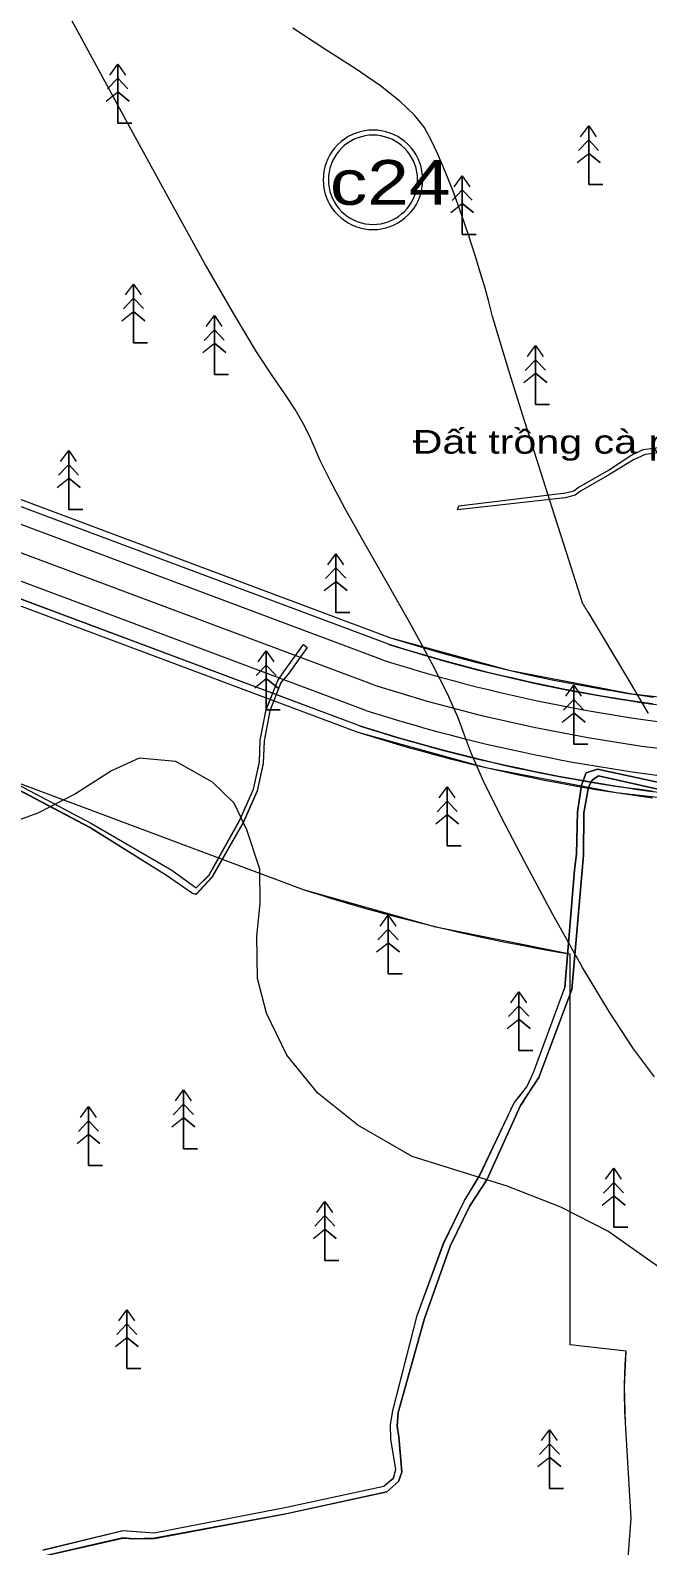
# Model space of a CAD drawing. Header units: metres. Extents: x 533049 to 537618, y 1849954 to 1852676.
# Drawn here: x 534411.7 to 534597.2, y 1850571.8 to 1851026.8 of the extents above; entities that cross this region are included whole.
import ezdxf

# ---------------------------------------------------------------- set-up
doc = ezdxf.new("R2010")
doc.units = ezdxf.units.M
doc.header["$LTSCALE"] = 2
for name, color, linetype, lineweight in [('11', 7, 'Continuous', 13), ('13', 7, 'Continuous', 13), ('31', 7, 'Continuous', 13), ('33', 7, 'Continuous', 13), ('54', 7, 'Continuous', 13), ('55', 7, 'Continuous', 13), ('57', 7, 'Continuous', 13), ('60', 7, 'Continuous', 13)]:
    doc.layers.add(name, color=color, linetype=linetype, lineweight=lineweight)

msp = doc.modelspace()

# ---------------------------------------------------------------- linework, layer by layer
at = {"layer": '11'}
for points in [[(534529.63, 1850981.88), (534529.57, 1850983.18), (534529.4, 1850984.48), (534529.12, 1850985.75), (534528.73, 1850986.99), (534528.23, 1850988.2), (534527.63, 1850989.35), (534526.93, 1850990.45), (534526.13, 1850991.49), (534525.25, 1850992.45), (534524.29, 1850993.33), (534523.26, 1850994.12), (534522.16, 1850994.83), (534521, 1850995.43), (534519.8, 1850995.93), (534518.55, 1850996.32), (534517.28, 1850996.6), (534515.99, 1850996.77), (534514.68, 1850996.83), (534513.38, 1850996.77), (534512.09, 1850996.6), (534510.81, 1850996.32), (534509.57, 1850995.93), (534508.37, 1850995.43), (534507.21, 1850994.83), (534506.11, 1850994.12), (534505.08, 1850993.33), (534504.11, 1850992.45), (534503.23, 1850991.49), (534502.44, 1850990.45), (534501.74, 1850989.35), (534501.14, 1850988.2), (534500.64, 1850986.99), (534500.24, 1850985.75), (534499.96, 1850984.48), (534499.79, 1850983.18), (534499.74, 1850981.88), (534499.79, 1850980.58), (534499.96, 1850979.28), (534500.24, 1850978.01), (534500.64, 1850976.77), (534501.14, 1850975.56), (534501.74, 1850974.41), (534502.44, 1850973.31), (534503.23, 1850972.27), (534504.11, 1850971.31), (534505.08, 1850970.43), (534506.11, 1850969.64), (534507.21, 1850968.93), (534508.37, 1850968.33), (534509.57, 1850967.83), (534510.81, 1850967.44), (534512.09, 1850967.16), (534513.38, 1850966.99), (534514.68, 1850966.93), (534515.99, 1850966.99), (534517.28, 1850967.16), (534518.55, 1850967.44), (534519.8, 1850967.83), (534521, 1850968.33), (534522.16, 1850968.93), (534523.26, 1850969.64), (534524.29, 1850970.43), (534525.25, 1850971.31), (534526.13, 1850972.27), (534526.93, 1850973.31), (534527.63, 1850974.41), (534528.23, 1850975.56), (534528.73, 1850976.77), (534529.12, 1850978.01), (534529.4, 1850979.28), (534529.57, 1850980.58)], [(534528.08, 1850981.88), (534528.03, 1850983.05), (534527.88, 1850984.21), (534527.63, 1850985.35), (534527.28, 1850986.46), (534526.83, 1850987.54), (534526.29, 1850988.58), (534525.66, 1850989.57), (534524.95, 1850990.49), (534524.16, 1850991.36), (534523.3, 1850992.15), (534522.37, 1850992.86), (534521.38, 1850993.49), (534520.35, 1850994.03), (534519.27, 1850994.47), (534518.15, 1850994.82), (534517.01, 1850995.08), (534515.85, 1850995.23), (534514.68, 1850995.28), (534513.52, 1850995.23), (534512.36, 1850995.08), (534511.22, 1850994.82), (534510.1, 1850994.47), (534509.02, 1850994.03), (534507.98, 1850993.49), (534507, 1850992.86), (534506.07, 1850992.15), (534505.21, 1850991.36), (534504.42, 1850990.49), (534503.71, 1850989.57), (534503.08, 1850988.58), (534502.54, 1850987.54), (534502.09, 1850986.46), (534501.74, 1850985.35), (534501.49, 1850984.21), (534501.33, 1850983.05), (534501.28, 1850981.88), (534501.33, 1850980.71), (534501.49, 1850979.55), (534501.74, 1850978.41), (534502.09, 1850977.3), (534502.54, 1850976.22), (534503.08, 1850975.18), (534503.71, 1850974.19), (534504.42, 1850973.27), (534505.21, 1850972.4), (534506.07, 1850971.61), (534507, 1850970.9), (534507.98, 1850970.27), (534509.02, 1850969.73), (534510.1, 1850969.29), (534511.22, 1850968.94), (534512.36, 1850968.68), (534513.52, 1850968.53), (534514.68, 1850968.48), (534515.85, 1850968.53), (534517.01, 1850968.68), (534518.15, 1850968.94), (534519.27, 1850969.29), (534520.35, 1850969.73), (534521.38, 1850970.27), (534522.37, 1850970.9), (534523.3, 1850971.61), (534524.16, 1850972.4), (534524.95, 1850973.27), (534525.66, 1850974.19), (534526.29, 1850975.18), (534526.83, 1850976.22), (534527.28, 1850977.3), (534527.63, 1850978.41), (534527.88, 1850979.55), (534528.03, 1850980.71)]]:
    msp.add_lwpolyline(points, close=True, dxfattribs=at)
at = {"layer": '13'}
msp.add_line((534515.15, 1850830.11), (534296.61, 1850911.82), dxfattribs=at)
msp.add_lwpolyline([(534515.15, 1850830.11), (534530.95, 1850825.37), (534546.91, 1850821.17), (534563, 1850817.5), (534579.21, 1850814.38), (534595.51, 1850811.8), (534611.88, 1850809.78)], dxfattribs=at)
at = {"layer": '31'}
for points in [[(534557.24, 1850834.13), (534553.49, 1850835.01), (534549.74, 1850835.92), (534546, 1850836.86), (534542.27, 1850837.83), (534538.54, 1850838.83), (534534.83, 1850839.86), (534531.12, 1850840.92), (534527.42, 1850842.02), (534523.73, 1850843.14), (534520.05, 1850844.29), (534320.93, 1850918.74)], [(534629.64, 1850823.25), (534592.6, 1850827.39), (534555.99, 1850834.42), (534520.05, 1850844.29), (534320.93, 1850918.74)], [(534598.96, 1850826.47), (534595.14, 1850827.01), (534591.32, 1850827.58), (534587.52, 1850828.19), (534583.71, 1850828.82), (534579.91, 1850829.49), (534576.12, 1850830.19), (534572.33, 1850830.91), (534568.55, 1850831.67), (534564.77, 1850832.46), (534561, 1850833.28), (534557.24, 1850834.13)]]:
    msp.add_lwpolyline(points, dxfattribs=at)
at = {"layer": '33'}
for points in [[(534627.35, 1850793.33), (534587.76, 1850797.78), (534548.64, 1850805.33), (534510.24, 1850815.93), (534305.73, 1850892.39), (534305.08, 1850892.6), (534304.41, 1850892.76), (534303.73, 1850892.86), (534303.04, 1850892.9), (534302.35, 1850892.88), (534301.67, 1850892.8), (534301, 1850892.66), (534300.34, 1850892.47), (534299.7, 1850892.21), (534299.08, 1850891.91), (534298.49, 1850891.55), (534297.94, 1850891.15), (534297.42, 1850890.69), (534296.94, 1850890.2), (534296.51, 1850889.66), (534296.12, 1850889.09), (534295.79, 1850888.49), (534291.97, 1850880.91), (534262.33, 1850837.19)], [(534598.65, 1850796.24), (534594.56, 1850796.79), (534590.48, 1850797.37), (534586.4, 1850797.99), (534582.33, 1850798.64), (534578.27, 1850799.32), (534574.21, 1850800.03), (534570.15, 1850800.78), (534566.11, 1850801.56), (534562.06, 1850802.38), (534558.03, 1850803.22), (534554, 1850804.1), (534549.98, 1850805.02), (534545.97, 1850805.96), (534541.97, 1850806.94), (534537.97, 1850807.95), (534533.98, 1850808.99), (534530, 1850810.07), (534526.03, 1850811.17), (534522.07, 1850812.31), (534518.12, 1850813.49), (534514.17, 1850814.69), (534510.24, 1850815.93), (534305.73, 1850892.39)], [(534590.79, 1850560.08), (534592.27, 1850580.03), (534590.56, 1850608.66), (534590.29, 1850619.41), (534590.74, 1850630.14), (534573.97, 1850632.08), (534573.97, 1850749.34), (534533.56, 1850757.52), (534493.85, 1850768.67), (534320.28, 1850833.57), (534305.97, 1850812.45), (534266.81, 1850728.42), (534263.08, 1850719.44), (534260.12, 1850710.18), (534257.94, 1850700.7), (534256.57, 1850691.07), (534256.02, 1850681.37), (534256.28, 1850671.64), (534257.36, 1850661.98), (534259.25, 1850652.44), (534263.7, 1850629.93), (534266.23, 1850607.13), (534266.8, 1850584.19), (534265.43, 1850561.28)], [(534590.79, 1850560.08), (534592.27, 1850580.03), (534590.56, 1850608.66), (534590.52, 1850609.4), (534590.48, 1850610.14), (534590.45, 1850610.88), (534590.41, 1850611.62), (534590.39, 1850612.37), (534590.36, 1850613.11), (534590.34, 1850613.85), (534590.32, 1850614.59), (534590.31, 1850615.33), (534590.3, 1850616.07), (534590.29, 1850616.81), (534590.28, 1850617.55), (534590.28, 1850618.29), (534590.29, 1850619.04), (534590.29, 1850619.78), (534590.3, 1850620.52), (534590.31, 1850621.26), (534590.33, 1850622), (534590.35, 1850622.74), (534590.37, 1850623.48), (534590.4, 1850624.22), (534590.43, 1850624.96), (534590.47, 1850625.7), (534590.5, 1850626.44), (534590.54, 1850627.18), (534590.59, 1850627.92), (534590.64, 1850628.66), (534590.69, 1850629.4), (534590.74, 1850630.14), (534573.97, 1850632.08), (534573.97, 1850749.34), (534571.17, 1850749.81), (534568.37, 1850750.29), (534565.56, 1850750.79), (534562.77, 1850751.3), (534559.97, 1850751.82), (534557.18, 1850752.36), (534554.39, 1850752.91), (534551.6, 1850753.48), (534548.81, 1850754.06), (534546.03, 1850754.66), (534543.25, 1850755.27), (534540.48, 1850755.9), (534537.71, 1850756.54), (534534.94, 1850757.19), (534532.17, 1850757.86), (534529.41, 1850758.54), (534526.65, 1850759.23), (534523.9, 1850759.94), (534521.15, 1850760.67), (534518.4, 1850761.4), (534515.66, 1850762.16), (534512.92, 1850762.92), (534510.18, 1850763.7), (534507.45, 1850764.49), (534504.72, 1850765.3), (534502, 1850766.12), (534499.28, 1850766.96), (534496.56, 1850767.81), (534493.85, 1850768.67), (534320.28, 1850833.57)]]:
    msp.add_lwpolyline(points, dxfattribs=at)
at = {"layer": '54'}
msp.add_line((534512.53, 1850822.54), (534304.93, 1850900.17), dxfattribs=at)
msp.add_lwpolyline([(534517.76, 1850837.67), (534314.2, 1850913.78)], dxfattribs=at)
for radius, start, end in [(483.15, 252.3804, 266.2206), (499.15, 252.3339, 266.1737)]:
    msp.add_arc((534664.01, 1851298.15), radius, start, end, dxfattribs=at)
at = {"layer": '55'}
msp.add_line((534510.9, 1850817.82), (534306.43, 1850894.26), dxfattribs=at)
msp.add_lwpolyline([(534519.39, 1850842.4), (534320.23, 1850916.86)], dxfattribs=at)
for centre, radius, start, end in [((534519.98, 1850934.14), 181.77, 125.9646, 152.3709), ((534664.01, 1851298.15), 478.15, 252.3955, 265.8605), ((534664.01, 1851298.15), 504.15, 252.3198, 265.8466)]:
    msp.add_arc(centre, radius, start, end, dxfattribs=at)
at = {"layer": '57'}
for p, q in [((534438.01, 1851016.59), (534438.01, 1850998.92)), ((534434.53, 1851005.53), (534438.01, 1851008.31)), ((534434.95, 1851009.15), (534438.01, 1851012.35)), ((534440.99, 1851009.22), (534438.01, 1851012.35)), ((534441.42, 1851005.53), (534438.01, 1851008.31)), ((534438.01, 1850998.92), (534442.22, 1850998.92)), ((534579.51, 1850998.09), (534579.51, 1850980.42)), ((534576.03, 1850987.03), (534579.51, 1850989.81)), ((534576.45, 1850990.65), (534579.51, 1850993.85)), ((534582.49, 1850990.72), (534579.51, 1850993.85)), ((534582.92, 1850987.03), (534579.51, 1850989.81)), ((534541.51, 1850983.09), (534541.51, 1850965.42)), ((534538.45, 1850975.65), (534541.51, 1850978.85)), ((534544.49, 1850975.72), (534541.51, 1850978.85)), ((534579.51, 1850980.42), (534583.72, 1850980.42)), ((534538.03, 1850972.03), (534541.51, 1850974.81)), ((534544.92, 1850972.03), (534541.51, 1850974.81)), ((534541.51, 1850965.42), (534545.72, 1850965.42)), ((534442.74, 1850950.59), (534442.74, 1850932.92)), ((534439.68, 1850943.15), (534442.74, 1850946.35)), ((534445.72, 1850943.21), (534442.74, 1850946.35)), ((534439.26, 1850939.52), (534442.74, 1850942.3)), ((534446.15, 1850939.53), (534442.74, 1850942.3)), ((534467.01, 1850941.09), (534467.01, 1850923.42)), ((534463.95, 1850933.65), (534467.01, 1850936.85)), ((534469.99, 1850933.72), (534467.01, 1850936.85)), ((534442.74, 1850932.92), (534446.95, 1850932.92)), ((534463.53, 1850930.03), (534467.01, 1850932.81)), ((534470.42, 1850930.03), (534467.01, 1850932.81)), ((534563.51, 1850932.09), (534563.51, 1850914.42)), ((534560.45, 1850924.65), (534563.51, 1850927.85)), ((534566.49, 1850924.72), (534563.51, 1850927.85)), ((534467.01, 1850923.42), (534471.22, 1850923.42)), ((534560.03, 1850921.03), (534563.51, 1850923.81)), ((534566.92, 1850921.03), (534563.51, 1850923.81)), ((534563.51, 1850914.42), (534567.72, 1850914.42)), ((534423.24, 1850900.59), (534423.24, 1850882.92)), ((534420.18, 1850893.15), (534423.24, 1850896.35)), ((534426.22, 1850893.21), (534423.24, 1850896.35)), ((534419.76, 1850889.52), (534423.24, 1850892.3)), ((534426.65, 1850889.53), (534423.24, 1850892.3)), ((534423.24, 1850882.92), (534427.45, 1850882.92)), ((534503.51, 1850869.59), (534503.51, 1850851.92)), ((534500.45, 1850862.15), (534503.51, 1850865.35)), ((534506.49, 1850862.22), (534503.51, 1850865.35)), ((534500.03, 1850858.53), (534503.51, 1850861.31)), ((534506.92, 1850858.53), (534503.51, 1850861.31)), ((534503.51, 1850851.92), (534507.72, 1850851.92)), ((534482.63, 1850840.44), (534482.63, 1850822.77)), ((534479.57, 1850833), (534482.63, 1850836.19)), ((534485.61, 1850833.06), (534482.63, 1850836.19)), ((534479.15, 1850829.37), (534482.63, 1850832.15)), ((534486.04, 1850829.38), (534482.63, 1850832.15)), ((534575.01, 1850830.09), (534575.01, 1850812.42)), ((534482.63, 1850822.77), (534486.84, 1850822.77)), ((534571.53, 1850819.03), (534575.01, 1850821.81)), ((534571.95, 1850822.65), (534575.01, 1850825.85)), ((534577.99, 1850822.72), (534575.01, 1850825.85)), ((534578.42, 1850819.03), (534575.01, 1850821.81)), ((534575.01, 1850812.42), (534579.22, 1850812.42)), ((534537.01, 1850799.59), (534537.01, 1850781.92)), ((534533.95, 1850792.15), (534537.01, 1850795.35)), ((534539.99, 1850792.22), (534537.01, 1850795.35)), ((534533.53, 1850788.53), (534537.01, 1850791.31)), ((534540.42, 1850788.53), (534537.01, 1850791.31)), ((534537.01, 1850781.92), (534541.22, 1850781.92)), ((534519.24, 1850761.09), (534519.24, 1850743.42)), ((534516.18, 1850753.65), (534519.24, 1850756.85)), ((534522.22, 1850753.71), (534519.24, 1850756.85)), ((534515.76, 1850750.02), (534519.24, 1850752.8)), ((534522.65, 1850750.03), (534519.24, 1850752.8)), ((534519.24, 1850743.42), (534523.45, 1850743.42)), ((534558.51, 1850738.09), (534558.51, 1850720.42)), ((534555.45, 1850730.65), (534558.51, 1850733.85)), ((534561.49, 1850730.72), (534558.51, 1850733.85)), ((534555.03, 1850727.03), (534558.51, 1850729.81)), ((534561.92, 1850727.03), (534558.51, 1850729.81)), ((534558.51, 1850720.42), (534562.72, 1850720.42)), ((534457.74, 1850708.59), (534457.74, 1850690.92)), ((534429.24, 1850703.59), (534429.24, 1850685.92)), ((534454.68, 1850701.15), (534457.74, 1850704.35)), ((534460.72, 1850701.21), (534457.74, 1850704.35)), ((534426.18, 1850696.15), (534429.24, 1850699.35)), ((534432.22, 1850696.21), (534429.24, 1850699.35)), ((534454.26, 1850697.52), (534457.74, 1850700.3)), ((534461.15, 1850697.53), (534457.74, 1850700.3)), ((534425.76, 1850692.52), (534429.24, 1850695.3)), ((534432.65, 1850692.53), (534429.24, 1850695.3)), ((534457.74, 1850690.92), (534461.95, 1850690.92)), ((534429.24, 1850685.92), (534433.45, 1850685.92)), ((534587.01, 1850685.09), (534587.01, 1850667.42)), ((534583.95, 1850677.65), (534587.01, 1850680.85)), ((534589.99, 1850677.72), (534587.01, 1850680.85)), ((534583.53, 1850674.03), (534587.01, 1850676.81)), ((534590.42, 1850674.03), (534587.01, 1850676.81)), ((534500.24, 1850675.09), (534500.24, 1850657.42)), ((534496.76, 1850664.02), (534500.24, 1850666.8)), ((534497.18, 1850667.65), (534500.24, 1850670.85)), ((534503.22, 1850667.71), (534500.24, 1850670.85)), ((534503.65, 1850664.03), (534500.24, 1850666.8)), ((534587.01, 1850667.42), (534591.22, 1850667.42)), ((534500.24, 1850657.42), (534504.45, 1850657.42)), ((534440.74, 1850642.59), (534440.74, 1850624.92)), ((534437.68, 1850635.15), (534440.74, 1850638.35)), ((534443.72, 1850635.21), (534440.74, 1850638.35)), ((534437.26, 1850631.52), (534440.74, 1850634.3)), ((534444.15, 1850631.53), (534440.74, 1850634.3)), ((534440.74, 1850624.92), (534444.95, 1850624.92)), ((534567.74, 1850606.59), (534567.74, 1850588.92)), ((534564.68, 1850599.15), (534567.74, 1850602.35)), ((534570.72, 1850599.21), (534567.74, 1850602.35)), ((534564.26, 1850595.52), (534567.74, 1850598.3)), ((534571.15, 1850595.53), (534567.74, 1850598.3)), ((534567.74, 1850588.92), (534571.95, 1850588.92))]:
    msp.add_line(p, q, dxfattribs=at)
for points in [[(534599.29, 1850712.5), (534592.95, 1850720.96), (534585.74, 1850731.92), (534577.67, 1850745.37), (534568.73, 1850761.32), (534560.18, 1850777.22), (534553.25, 1850790.56), (534547.94, 1850801.31), (534544.26, 1850809.5), (534542.2, 1850815.11), (534540.29, 1850820.37), (534537.05, 1850827.5), (534532.47, 1850836.52), (534526.57, 1850847.41), (534519.33, 1850860.17), (534512.11, 1850872.8), (534506.26, 1850883.27), (534501.79, 1850891.6), (534498.69, 1850897.77), (534496.96, 1850901.78), (534495.64, 1850904.98), (534493.74, 1850908.68), (534491.26, 1850912.88), (534488.21, 1850917.59), (534484.59, 1850922.8), (534479.7, 1850930.25), (534472.83, 1850941.68), (534464, 1850957.09), (534453.2, 1850976.47), (534440.43, 1850999.84), (534426.58, 1851025.34), (534412.52, 1851051.13)], [(534597.5, 1850821.65), (534591.64, 1850831.5), (534587.02, 1850839.25), (534583.64, 1850844.92), (534581.51, 1850848.5), (534580.63, 1850849.98), (534580.36, 1850850.43), (534580.07, 1850850.91), (534579.75, 1850851.41), (534579.42, 1850851.94), (534579.06, 1850852.49), (534578.72, 1850853.01), (534578.43, 1850853.46), (534578.2, 1850853.82), (534578.03, 1850854.11), (534577.92, 1850854.32), (534577.83, 1850854.47), (534577.77, 1850854.6), (534577.72, 1850854.69), (534577.69, 1850854.75), (534577.67, 1850854.79), (534577.66, 1850854.8), (534577.66, 1850854.81), (534577.65, 1850854.83), (534577.64, 1850854.84), (534577.64, 1850854.85), (534577.11, 1850856.5), (534575.53, 1850861.44), (534572.91, 1850869.66), (534569.24, 1850881.16), (534564.52, 1850895.95), (534559.72, 1850911.08), (534555.8, 1850923.61), (534552.77, 1850933.54), (534550.62, 1850940.86), (534549.35, 1850945.59), (534548.36, 1850949.38), (534547.04, 1850953.89), (534545.4, 1850959.12), (534543.44, 1850965.08), (534541.14, 1850971.77), (534538.73, 1850978.44), (534536.42, 1850984.36), (534534.2, 1850989.54), (534532.07, 1850993.97), (534530.04, 1850997.65), (534527.25, 1851001.23), (534522.88, 1851005.37), (534516.91, 1851010.06), (534509.35, 1851015.3), (534500.2, 1851021.09), (534490.58, 1851027.41)], [(534435.59, 1851013.3), (534438.01, 1851016.59), (534440.28, 1851013.3)], [(534435.59, 1851013.3), (534438.01, 1851016.59), (534440.28, 1851013.3)], [(534442.22, 1850998.92), (534438.01, 1850998.92), (534438.01, 1851016.59)], [(534434.53, 1851005.53), (534438.01, 1851008.31), (534441.42, 1851005.53)], [(534434.95, 1851009.15), (534438.01, 1851012.35), (534440.99, 1851009.22)], [(534577.09, 1850994.8), (534579.51, 1850998.09), (534581.78, 1850994.8)], [(534577.09, 1850994.8), (534579.51, 1850998.09), (534581.78, 1850994.8)], [(534583.72, 1850980.42), (534579.51, 1850980.42), (534579.51, 1850998.09)], [(534576.03, 1850987.03), (534579.51, 1850989.81), (534582.92, 1850987.03)], [(534576.45, 1850990.65), (534579.51, 1850993.85), (534582.49, 1850990.72)], [(534539.09, 1850979.8), (534541.51, 1850983.09), (534543.78, 1850979.8)], [(534539.09, 1850979.8), (534541.51, 1850983.09), (534543.78, 1850979.8)], [(534545.72, 1850965.42), (534541.51, 1850965.42), (534541.51, 1850983.09)], [(534538.45, 1850975.65), (534541.51, 1850978.85), (534544.49, 1850975.72)], [(534538.03, 1850972.03), (534541.51, 1850974.81), (534544.92, 1850972.03)], [(534440.32, 1850947.3), (534442.74, 1850950.59), (534445.01, 1850947.3)], [(534440.32, 1850947.3), (534442.74, 1850950.59), (534445.01, 1850947.3)], [(534446.95, 1850932.92), (534442.74, 1850932.92), (534442.74, 1850950.59)], [(534439.68, 1850943.15), (534442.74, 1850946.35), (534445.72, 1850943.21)], [(534439.26, 1850939.52), (534442.74, 1850942.3), (534446.15, 1850939.53)], [(534464.59, 1850937.8), (534467.01, 1850941.09), (534469.28, 1850937.8)], [(534464.59, 1850937.8), (534467.01, 1850941.09), (534469.28, 1850937.8)], [(534471.22, 1850923.42), (534467.01, 1850923.42), (534467.01, 1850941.09)], [(534463.95, 1850933.65), (534467.01, 1850936.85), (534469.99, 1850933.72)], [(534463.53, 1850930.03), (534467.01, 1850932.81), (534470.42, 1850930.03)], [(534561.09, 1850928.8), (534563.51, 1850932.09), (534565.78, 1850928.8)], [(534561.09, 1850928.8), (534563.51, 1850932.09), (534565.78, 1850928.8)], [(534567.72, 1850914.42), (534563.51, 1850914.42), (534563.51, 1850932.09)], [(534560.45, 1850924.65), (534563.51, 1850927.85), (534566.49, 1850924.72)], [(534560.03, 1850921.03), (534563.51, 1850923.81), (534566.92, 1850921.03)], [(534420.82, 1850897.3), (534423.24, 1850900.59), (534425.51, 1850897.3)], [(534420.82, 1850897.3), (534423.24, 1850900.59), (534425.51, 1850897.3)], [(534427.45, 1850882.92), (534423.24, 1850882.92), (534423.24, 1850900.59)], [(534605.62, 1850900.53), (534596.48, 1850899.4), (534592.97, 1850897.83), (534585.8, 1850893.36), (534577.08, 1850888.42), (534575.41, 1850887.21), (534572.45, 1850886.38), (534540.09, 1850882.78), (534540.48, 1850883.96), (534572.59, 1850887.93), (534575.02, 1850888.49), (534576.34, 1850889.52), (534585.13, 1850894.49), (534592.13, 1850899.05), (534595.88, 1850900.85), (534605.18, 1850902.11)], [(534420.18, 1850893.15), (534423.24, 1850896.35), (534426.22, 1850893.21)], [(534419.76, 1850889.52), (534423.24, 1850892.3), (534426.65, 1850889.53)], [(534501.09, 1850866.3), (534503.51, 1850869.59), (534505.78, 1850866.3)], [(534501.09, 1850866.3), (534503.51, 1850869.59), (534505.78, 1850866.3)], [(534507.72, 1850851.92), (534503.51, 1850851.92), (534503.51, 1850869.59)], [(534500.45, 1850862.15), (534503.51, 1850865.35), (534506.49, 1850862.22)], [(534500.03, 1850858.53), (534503.51, 1850861.31), (534506.92, 1850858.53)], [(534407.92, 1850800.31), (534430.11, 1850788.64), (534454.23, 1850774.58), (534461.55, 1850769.26), (534465.48, 1850773.15), (534474.67, 1850789.66), (534478.75, 1850798.94), (534480.57, 1850807.07), (534480.78, 1850813.62), (534482.62, 1850822.79), (534486.11, 1850831.54), (534487.79, 1850834.09), (534493.83, 1850842.36), (534494.86, 1850841.43), (534489.18, 1850833.42), (534487, 1850830.89), (534483.67, 1850822.47), (534481.98, 1850813.38), (534481.7, 1850806.67), (534479.91, 1850798.37), (534475.66, 1850788.86), (534466.3, 1850772.48), (534461.55, 1850767.34), (534460.45, 1850767.63), (534452.6, 1850772.96), (534429.47, 1850787.46), (534408.05, 1850798.76)], [(534480.21, 1850837.15), (534482.63, 1850840.44), (534484.9, 1850837.15)], [(534480.21, 1850837.15), (534482.63, 1850840.44), (534484.9, 1850837.15)], [(534486.84, 1850822.77), (534482.63, 1850822.77), (534482.63, 1850840.44)], [(534479.57, 1850833), (534482.63, 1850836.19), (534485.61, 1850833.06)], [(534407.93, 1850800.29), (534430.12, 1850788.62), (534454.24, 1850774.56), (534461.56, 1850769.24), (534465.49, 1850773.13), (534474.68, 1850789.64), (534478.76, 1850798.92), (534480.58, 1850807.05), (534480.79, 1850813.6), (534482.63, 1850822.77), (534486.12, 1850831.52), (534486.45, 1850832.02)], [(534407.93, 1850800.29), (534430.12, 1850788.62), (534454.24, 1850774.56), (534461.56, 1850769.24), (534465.49, 1850773.13), (534474.68, 1850789.64), (534478.76, 1850798.92), (534480.58, 1850807.05), (534480.79, 1850813.6), (534482.63, 1850822.77), (534486.12, 1850831.52), (534486.45, 1850832.02)], [(534487.08, 1850830.94), (534487.01, 1850830.87), (534483.68, 1850822.45), (534481.99, 1850813.36), (534481.71, 1850806.65), (534479.92, 1850798.35), (534475.67, 1850788.84), (534466.31, 1850772.46), (534461.56, 1850767.32), (534460.46, 1850767.61), (534452.61, 1850772.94), (534429.48, 1850787.44), (534408.06, 1850798.74)], [(534487.08, 1850830.94), (534487.01, 1850830.87), (534483.68, 1850822.45), (534481.99, 1850813.36), (534481.71, 1850806.65), (534479.92, 1850798.35), (534475.67, 1850788.84), (534466.31, 1850772.46), (534461.56, 1850767.32), (534460.46, 1850767.61), (534452.61, 1850772.94), (534429.48, 1850787.44), (534408.06, 1850798.74)], [(534479.15, 1850829.37), (534482.63, 1850832.15), (534486.04, 1850829.38)], [(534572.59, 1850826.8), (534575.01, 1850830.09), (534577.28, 1850826.8)], [(534572.59, 1850826.8), (534575.01, 1850830.09), (534577.28, 1850826.8)], [(534579.22, 1850812.42), (534575.01, 1850812.42), (534575.01, 1850830.09)], [(534571.53, 1850819.03), (534575.01, 1850821.81), (534578.42, 1850819.03)], [(534571.95, 1850822.65), (534575.01, 1850825.85), (534577.99, 1850822.72)], [(534601.6, 1850654.66), (534585.23, 1850666.24), (534571.11, 1850673.42), (534554.97, 1850679.7), (534526.47, 1850688.59), (534510.15, 1850698.04), (534498.07, 1850707.61), (534488.75, 1850719.01), (534482.69, 1850731.68), (534479.99, 1850742.1), (534479.78, 1850754.76), (534480.79, 1850764.58), (534480.66, 1850774.91), (534476.73, 1850786.67), (534472.95, 1850794.72), (534466.5, 1850801.05), (534455.39, 1850807.22), (534444.4, 1850808.18), (534436.14, 1850804.37), (534425.29, 1850797.46), (534413.97, 1850791.67), (534402.24, 1850787.53)], [(534415.45, 1850570.48), (534439.56, 1850576.29), (534448.95, 1850575.61), (534488.67, 1850583.36), (534517.96, 1850589.63), (534520.83, 1850592.1), (534521.52, 1850594.63), (534520.06, 1850603.7), (534519.98, 1850608.04), (534520.61, 1850612.3), (534527.98, 1850640.89), (534535.92, 1850662.63), (534542.05, 1850675.25), (534546.64, 1850682.68), (534557.07, 1850704.73), (534560.9, 1850709.54), (534562.89, 1850713.85), (534572.32, 1850739.34), (534575.2, 1850774.59), (534575.84, 1850779.48), (534576.11, 1850792.04), (534577.38, 1850800.11), (534578.72, 1850803.86), (534582.15, 1850804.88), (534609.89, 1850798.9)], [(534632.37, 1850798.46), (534624.8, 1850796.81), (534609.89, 1850798.9), (534582.15, 1850804.88), (534578.72, 1850803.86), (534577.38, 1850800.11), (534576.11, 1850792.04), (534575.84, 1850779.48), (534575.2, 1850774.59), (534572.32, 1850739.34)], [(534608.43, 1850797.14), (534582.41, 1850802.92), (534580.54, 1850801.66), (534579.4, 1850799.54), (534578.04, 1850791.85), (534577.96, 1850779.14), (534574.48, 1850738.73), (534564.51, 1850712.38), (534562.14, 1850708.74), (534559.04, 1850703.93), (534548.87, 1850681.65), (534543.74, 1850673.85), (534537.91, 1850661.68), (534530.13, 1850640.04), (534522.28, 1850611.75), (534521.9, 1850607.68), (534522.44, 1850604.47), (534523.37, 1850593.9), (534522.32, 1850591), (534518.84, 1850587.9), (534488.72, 1850581.36), (534449, 1850573.97), (534442.77, 1850573.82), (534439.52, 1850574.07), (534416.06, 1850568.69)], [(534416.07, 1850568.67), (534439.53, 1850574.05), (534442.78, 1850573.8), (534449.01, 1850573.95), (534487.92, 1850581.18), (534518.84, 1850587.9), (534522.33, 1850590.98), (534523.38, 1850593.88), (534522.45, 1850604.45), (534521.91, 1850607.66), (534522.29, 1850611.73), (534530.14, 1850640.02), (534537.92, 1850661.66), (534543.75, 1850673.83), (534548.88, 1850681.63), (534559.05, 1850703.91), (534564.51, 1850712.38), (534574.48, 1850738.73), (534577.96, 1850779.14), (534578.04, 1850791.85), (534579.4, 1850799.54), (534580.54, 1850801.66), (534582.41, 1850802.92), (534595.42, 1850800.03), (534608.43, 1850797.14)], [(534534.59, 1850796.3), (534537.01, 1850799.59), (534539.28, 1850796.3)], [(534534.59, 1850796.3), (534537.01, 1850799.59), (534539.28, 1850796.3)], [(534541.22, 1850781.92), (534537.01, 1850781.92), (534537.01, 1850799.59)], [(534574.52, 1850739.15), (534577.96, 1850779.14), (534578.04, 1850791.85), (534579.4, 1850799.54), (534580.54, 1850801.66), (534582.41, 1850802.92), (534608.43, 1850797.14), (534624.43, 1850795.18), (534633.08, 1850795.88)], [(534533.95, 1850792.15), (534537.01, 1850795.35), (534539.99, 1850792.22)], [(534533.53, 1850788.53), (534537.01, 1850791.31), (534540.42, 1850788.53)], [(534516.82, 1850757.8), (534519.24, 1850761.09), (534521.51, 1850757.8)], [(534516.82, 1850757.8), (534519.24, 1850761.09), (534521.51, 1850757.8)], [(534523.45, 1850743.42), (534519.24, 1850743.42), (534519.24, 1850761.09)], [(534516.18, 1850753.65), (534519.24, 1850756.85), (534522.22, 1850753.71)], [(534515.76, 1850750.02), (534519.24, 1850752.8), (534522.65, 1850750.03)], [(534556.09, 1850734.8), (534558.51, 1850738.09), (534560.78, 1850734.8)], [(534556.09, 1850734.8), (534558.51, 1850738.09), (534560.78, 1850734.8)], [(534562.72, 1850720.42), (534558.51, 1850720.42), (534558.51, 1850738.09)], [(534555.45, 1850730.65), (534558.51, 1850733.85), (534561.49, 1850730.72)], [(534555.03, 1850727.03), (534558.51, 1850729.81), (534561.92, 1850727.03)], [(534455.32, 1850705.3), (534457.74, 1850708.59), (534460.01, 1850705.3)], [(534455.32, 1850705.3), (534457.74, 1850708.59), (534460.01, 1850705.3)], [(534461.95, 1850690.92), (534457.74, 1850690.92), (534457.74, 1850708.59)], [(534415.46, 1850570.46), (534439.57, 1850576.27), (534448.96, 1850575.59), (534488.68, 1850583.34), (534517.97, 1850589.61), (534520.84, 1850592.08), (534521.53, 1850594.61), (534520.07, 1850603.68), (534519.99, 1850608.02), (534520.62, 1850612.28), (534527.99, 1850640.87), (534535.93, 1850662.61), (534542.06, 1850675.23), (534546.65, 1850682.66), (534557.08, 1850704.71), (534558.97, 1850707.07)], [(534415.46, 1850570.46), (534439.57, 1850576.27), (534448.96, 1850575.59), (534488.68, 1850583.34), (534517.97, 1850589.61), (534520.84, 1850592.08), (534521.53, 1850594.61), (534520.07, 1850603.68), (534519.99, 1850608.02), (534520.62, 1850612.28), (534527.99, 1850640.87), (534535.93, 1850662.61), (534542.06, 1850675.23), (534546.65, 1850682.66), (534557.08, 1850704.71), (534558.97, 1850707.07)], [(534559.97, 1850705.34), (534559.05, 1850703.91), (534548.88, 1850681.63), (534543.75, 1850673.83), (534537.92, 1850661.66), (534530.14, 1850640.02), (534522.29, 1850611.73), (534521.91, 1850607.66), (534522.45, 1850604.45), (534523.38, 1850593.88), (534522.33, 1850590.98), (534518.85, 1850587.88), (534488.73, 1850581.34), (534449.01, 1850573.95), (534442.78, 1850573.8), (534439.53, 1850574.05), (534416.07, 1850568.67)], [(534559.97, 1850705.34), (534559.05, 1850703.91), (534548.88, 1850681.63), (534543.75, 1850673.83), (534537.92, 1850661.66), (534530.14, 1850640.02), (534522.29, 1850611.73), (534521.91, 1850607.66), (534522.45, 1850604.45), (534523.38, 1850593.88), (534522.33, 1850590.98), (534518.85, 1850587.88), (534488.73, 1850581.34), (534449.01, 1850573.95), (534442.78, 1850573.8), (534439.53, 1850574.05), (534416.07, 1850568.67)], [(534426.82, 1850700.3), (534429.24, 1850703.59), (534431.51, 1850700.3)], [(534426.82, 1850700.3), (534429.24, 1850703.59), (534431.51, 1850700.3)], [(534433.45, 1850685.92), (534429.24, 1850685.92), (534429.24, 1850703.59)], [(534454.68, 1850701.15), (534457.74, 1850704.35), (534460.72, 1850701.21)], [(534426.18, 1850696.15), (534429.24, 1850699.35), (534432.22, 1850696.21)], [(534454.26, 1850697.52), (534457.74, 1850700.3), (534461.15, 1850697.53)], [(534425.76, 1850692.52), (534429.24, 1850695.3), (534432.65, 1850692.53)], [(534584.59, 1850681.8), (534587.01, 1850685.09), (534589.28, 1850681.8)], [(534584.59, 1850681.8), (534587.01, 1850685.09), (534589.28, 1850681.8)], [(534591.22, 1850667.42), (534587.01, 1850667.42), (534587.01, 1850685.09)], [(534583.95, 1850677.65), (534587.01, 1850680.85), (534589.99, 1850677.72)], [(534583.53, 1850674.03), (534587.01, 1850676.81), (534590.42, 1850674.03)], [(534497.82, 1850671.8), (534500.24, 1850675.09), (534502.51, 1850671.8)], [(534497.82, 1850671.8), (534500.24, 1850675.09), (534502.51, 1850671.8)], [(534504.45, 1850657.42), (534500.24, 1850657.42), (534500.24, 1850675.09)], [(534496.76, 1850664.02), (534500.24, 1850666.8), (534503.65, 1850664.03)], [(534497.18, 1850667.65), (534500.24, 1850670.85), (534503.22, 1850667.71)], [(534438.32, 1850639.3), (534440.74, 1850642.59), (534443.01, 1850639.3)], [(534438.32, 1850639.3), (534440.74, 1850642.59), (534443.01, 1850639.3)], [(534444.95, 1850624.92), (534440.74, 1850624.92), (534440.74, 1850642.59)], [(534437.68, 1850635.15), (534440.74, 1850638.35), (534443.72, 1850635.21)], [(534437.26, 1850631.52), (534440.74, 1850634.3), (534444.15, 1850631.53)], [(534565.32, 1850603.3), (534567.74, 1850606.59), (534570.01, 1850603.3)], [(534565.32, 1850603.3), (534567.74, 1850606.59), (534570.01, 1850603.3)], [(534571.95, 1850588.92), (534567.74, 1850588.92), (534567.74, 1850606.59)], [(534564.68, 1850599.15), (534567.74, 1850602.35), (534570.72, 1850599.21)], [(534564.26, 1850595.52), (534567.74, 1850598.3), (534571.15, 1850595.53)]]:
    msp.add_lwpolyline(points, dxfattribs=at)
at = {"layer": '60'}
for points in [[(534598.67, 1850824.49), (534594.83, 1850825.03), (534591, 1850825.61), (534587.17, 1850826.22), (534583.35, 1850826.86), (534579.54, 1850827.52), (534575.73, 1850828.22), (534571.92, 1850828.96), (534568.12, 1850829.72), (534564.33, 1850830.51), (534560.54, 1850831.33), (534556.76, 1850832.19), (534552.99, 1850833.07), (534549.22, 1850833.99), (534545.47, 1850834.93), (534541.72, 1850835.91), (534537.97, 1850836.91), (534534.24, 1850837.95), (534530.52, 1850839.02), (534526.8, 1850840.11), (534523.09, 1850841.24), (534519.39, 1850842.4), (534320.23, 1850916.86)], [(534586.73, 1850799.96), (534582.67, 1850800.61), (534578.63, 1850801.29), (534574.58, 1850802), (534570.55, 1850802.74), (534566.52, 1850803.52), (534562.49, 1850804.33), (534558.48, 1850805.17), (534554.47, 1850806.05), (534550.46, 1850806.96), (534546.47, 1850807.9), (534542.48, 1850808.87), (534538.5, 1850809.88), (534534.53, 1850810.91), (534530.57, 1850811.98), (534526.62, 1850813.09), (534522.67, 1850814.22), (534518.74, 1850815.39), (534514.81, 1850816.59), (534510.9, 1850817.82), (534306.43, 1850894.26)], [(534598.92, 1850798.22), (534594.85, 1850798.77), (534590.78, 1850799.35), (534586.73, 1850799.96)]]:
    msp.add_lwpolyline(points, dxfattribs=at)

# ---------------------------------------------------------------- texts
at = {"layer": '11', "width": 1.25}
msp.add_text('c24', height=13.44, dxfattribs=at).set_placement((534501.73, 1850974.37))
at = {"layer": '57', "width": 1.3}
msp.add_text('Đất trồng cà phê', height=7.122, dxfattribs=at).set_placement((534526.61, 1850899.65))

doc.saveas('drawing.dxf')
